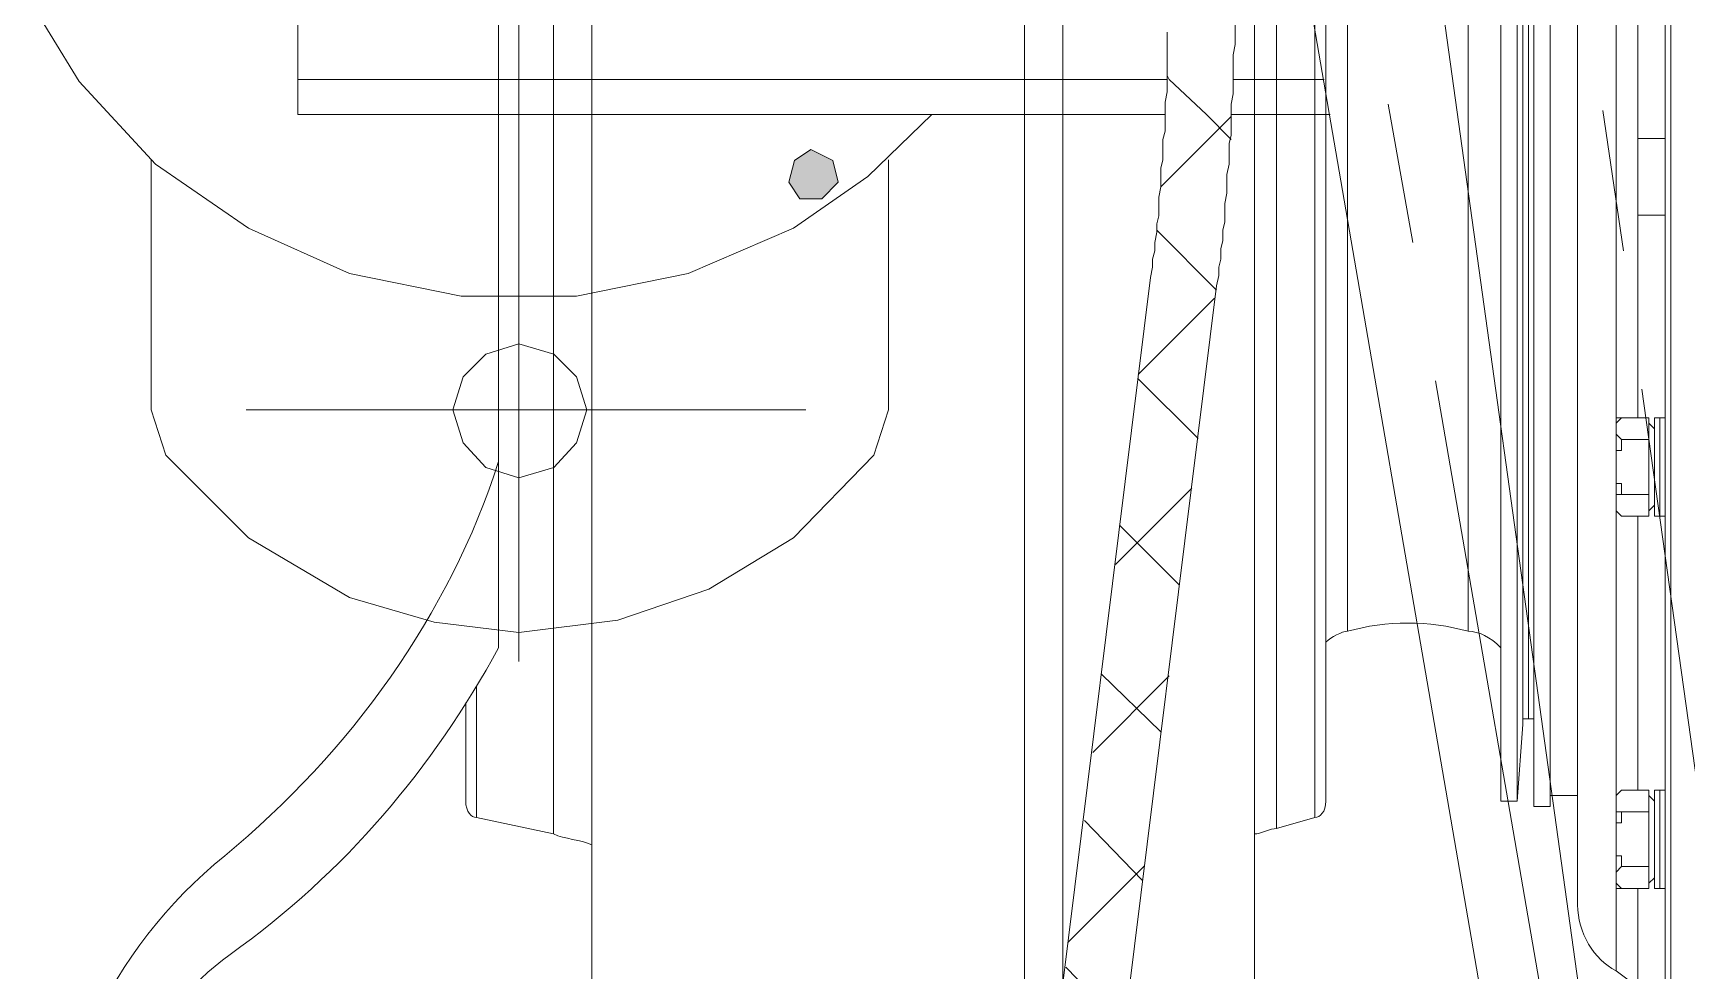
# Model space of a CAD drawing. Header units: millimetres. Extents: x 25083 to 52777, y 24772 to 45779.
# Drawn here: x 49109.8 to 49221.9, y 36820.4 to 36884 of the extents above; entities that cross this region are included whole.
import ezdxf

# ---------------------------------------------------------------- set-up
doc = ezdxf.new("R2010")
doc.units = ezdxf.units.MM
doc.layers.add('小车', color=7, linetype='Continuous')

# ---------------------------------------------------------------- blocks, each defined once
blk = doc.blocks.new('zw$D2F4')
h = blk.add_hatch(color=7)
h.dxf.hatch_style = 2
h.paths.add_polyline_path([(272.58, 995.61), (271.46, 994.87), (271.09, 993.39), (271.83, 992.27), (273.32, 992.27), (274.43, 993.39), (274.06, 994.87)])
at = {"color": 7, "lineweight": 5}
for points in [[(289.66, 871.58), (289.66, 1149.36)], [(287.06, 871.95), (287.06, 1147.5)], [(302.66, 1147.13), (302.66, 840.39)], [(257.72, 841.87), (257.72, 1145.64)], [(330.51, 1061.34), (330.51, 926.17)], [(330.88, 1061.72), (330.88, 925.8)], [(327.17, 1047.6), (327.17, 939.91)], [(324.57, 944.37), (324.57, 1043.52)], [(255.12, 949.19), (255.12, 1038.32)], [(304.14, 949.56), (304.14, 1037.95)], [(306.74, 950.31), (306.74, 1037.21)], [(307.49, 1036.46), (307.49, 951.42)], [(319.37, 1036.46), (319.37, 951.42)], [(320.48, 951.42), (320.48, 1036.46)], [(321.6, 1036.83), (321.6, 951.05)], [(322.71, 951.05), (322.71, 1036.83)], [(322.71, 1035.72), (322.71, 951.79)], [(324.57, 951.79), (324.57, 1035.72)], [(320.85, 956.62), (320.85, 1030.89)], [(320.85, 1030.52), (320.85, 956.99)], [(321.23, 956.99), (321.23, 1030.52)], [(308.97, 962.93), (308.97, 1024.58)], [(317.14, 962.93), (317.14, 1024.58)], [(251.41, 1013.07), (251.41, 961.82)], [(328.65, 977.42), (328.65, 1010.1)], [(328.65, 996.36), (330.51, 996.36)], [(328.65, 991.16), (330.51, 991.16)], [(327.17, 977.05), (327.54, 977.42)], [(327.17, 976.67), (327.17, 977.42), (327.54, 977.42)], [(327.17, 977.05), (327.17, 971.1)], [(327.54, 977.42), (329.4, 977.42)], [(329.4, 970.73), (329.4, 977.42)], [(329.77, 976.67), (329.4, 977.05)], [(329.77, 970.73), (329.77, 977.42)], [(329.77, 977.42), (330.14, 977.42)], [(330.14, 977.42), (330.51, 977.42)], [(330.14, 977.42), (330.14, 977.05)], [(330.14, 977.42), (330.14, 977.05)], [(330.14, 977.05), (330.14, 976.67)], [(330.14, 977.05), (330.14, 976.67)], [(327.54, 975.93), (327.17, 976.3), (327.17, 976.67)], [(327.17, 974.07), (327.17, 975.19), (327.54, 975.19), (327.54, 975.93)], [(327.54, 975.93), (329.4, 975.93)], [(330.14, 976.67), (330.14, 976.3)], [(330.14, 976.67), (330.14, 976.3)], [(330.14, 976.3), (330.14, 975.93)], [(329.77, 974.45), (329.77, 974.07)], [(330.14, 975.19), (330.14, 974.82)], [(330.14, 974.45), (330.14, 973.7)], [(330.14, 974.45), (330.14, 973.7)], [(330.51, 974.45), (330.51, 974.07)], [(327.54, 972.22), (327.54, 972.96), (327.17, 972.96), (327.17, 974.07)], [(329.77, 974.07), (329.77, 973.7)], [(330.14, 973.33), (330.14, 972.96)], [(330.51, 974.07), (330.51, 973.7)], [(327.17, 971.48), (327.17, 972.22), (327.54, 972.22)], [(327.54, 972.22), (329.4, 972.22)], [(330.14, 972.22), (330.14, 971.48)], [(327.17, 971.1), (327.17, 971.48)], [(327.17, 971.1), (327.54, 970.73)], [(327.54, 970.73), (327.17, 971.1)], [(329.77, 971.48), (329.4, 971.1)], [(330.14, 971.48), (330.14, 971.85)], [(330.14, 971.85), (330.14, 971.48)], [(330.14, 971.1), (330.14, 971.48)], [(330.14, 971.48), (330.14, 971.1)], [(330.14, 971.48), (330.14, 971.1)], [(330.14, 971.1), (330.14, 970.73)], [(330.14, 971.1), (330.14, 970.73)], [(327.54, 970.73), (329.4, 970.73)], [(328.65, 952.16), (328.65, 970.73)], [(329.77, 970.73), (330.14, 970.73)], [(330.14, 970.73), (330.51, 970.73)], [(249.92, 950.31), (249.92, 959.22)], [(249.18, 958.11), (249.18, 951.42)], [(320.85, 956.62), (320.48, 951.42)], [(321.23, 956.99), (320.85, 956.99)], [(327.17, 951.79), (327.54, 952.16)], [(327.17, 951.42), (327.17, 951.79), (327.54, 952.16)], [(327.54, 952.16), (329.4, 952.16)], [(329.4, 945.48), (329.4, 952.16)], [(329.77, 945.48), (329.77, 952.16)], [(329.77, 952.16), (330.14, 952.16)], [(330.14, 952.16), (330.14, 951.79)], [(330.14, 952.16), (330.51, 952.16)], [(330.14, 952.16), (330.14, 951.79)], [(330.14, 952.16), (330.14, 951.79)], [(319.37, 951.42), (320.48, 951.42)], [(321.6, 951.05), (322.71, 951.05)], [(322.71, 951.79), (324.57, 951.79)], [(327.17, 951.79), (327.17, 945.85)], [(327.54, 950.68), (327.17, 950.68), (327.17, 951.42)], [(329.77, 951.42), (329.4, 951.79)], [(330.14, 951.79), (330.14, 951.42)], [(330.14, 951.79), (330.14, 951.42)], [(330.14, 951.42), (330.14, 951.05)], [(330.14, 951.42), (330.14, 950.68)], [(330.14, 951.42), (330.14, 950.68)], [(249.92, 950.31), (255.12, 949.19)], [(304.14, 949.56), (306.74, 950.31)], [(327.17, 948.82), (327.17, 949.94), (327.54, 949.94), (327.54, 950.68)], [(327.54, 950.68), (329.4, 950.68)], [(327.54, 946.97), (327.54, 947.71), (327.17, 947.71), (327.17, 948.82)], [(329.77, 949.19), (329.77, 948.82)], [(329.77, 948.82), (329.77, 948.45)], [(330.14, 949.19), (330.14, 948.45)], [(330.14, 949.19), (330.14, 948.45)], [(330.51, 949.19), (330.51, 948.82)], [(330.51, 948.82), (330.51, 948.45)], [(330.14, 947.71), (330.14, 948.08)], [(327.17, 946.22), (327.17, 946.59), (327.54, 946.97)], [(327.54, 946.97), (329.4, 946.97)], [(330.14, 946.59), (330.14, 946.97)], [(330.14, 946.59), (330.14, 946.22)], [(330.14, 946.59), (330.14, 946.22)], [(327.17, 945.85), (327.17, 946.22)], [(327.17, 945.85), (327.54, 945.48)], [(327.54, 945.48), (327.17, 945.48), (327.17, 945.85)], [(327.54, 945.48), (329.4, 945.48)], [(328.65, 938.8), (328.65, 945.48)], [(329.77, 946.22), (329.4, 945.85)], [(329.77, 945.48), (330.14, 945.48)], [(330.14, 946.22), (330.14, 945.85)], [(330.14, 946.22), (330.14, 945.85)], [(330.14, 945.48), (330.14, 945.85)], [(330.14, 945.48), (330.51, 945.48)], [(327.17, 939.91), (328.65, 938.8)]]:
    blk.add_lwpolyline(points, dxfattribs=at)
at = {"color": 7, "lineweight": 0}
blk.add_lwpolyline([(272.58, 995.61), (271.46, 994.87), (271.09, 993.39), (271.83, 992.27), (273.32, 992.27), (274.43, 993.39), (274.06, 994.87)], close=True, dxfattribs=at)
at = {"color": 7, "lineweight": 5}
for points in [[(330.14, 977.42), (330.14, 977.42), (330.14, 977.42), (330.14, 977.42)], [(330.14, 977.42), (330.14, 977.42), (330.14, 977.42), (330.14, 977.42)], [(330.14, 977.42), (330.14, 977.42), (330.14, 977.42), (330.14, 977.42)], [(330.14, 977.42), (330.14, 977.42), (330.14, 977.42), (330.14, 977.42)], [(330.14, 977.42), (330.14, 977.42), (330.14, 977.42), (330.14, 977.42)], [(330.14, 977.42), (330.14, 977.42), (330.14, 977.42), (330.14, 977.42)], [(330.14, 977.05), (330.14, 977.05), (330.14, 977.05), (330.14, 977.05)], [(330.14, 977.05), (330.14, 977.05), (330.14, 977.05), (330.14, 977.05)], [(330.14, 977.05), (330.14, 977.05), (330.14, 977.05), (330.14, 977.05)], [(330.14, 977.05), (330.14, 977.05), (330.14, 977.05), (330.14, 977.05)], [(330.14, 977.05), (330.14, 977.05), (330.14, 977.05), (330.14, 977.05)], [(330.14, 977.05), (330.14, 977.05), (330.14, 977.05), (330.14, 977.05)], [(329.77, 976.3), (329.77, 976.67), (329.77, 976.67), (329.77, 976.67)], [(329.77, 976.3), (329.77, 976.3), (329.77, 976.3), (329.77, 976.3)], [(329.77, 976.3), (329.77, 976.3), (329.77, 976.3), (329.77, 976.3)], [(330.14, 976.67), (330.14, 976.67), (330.14, 976.67), (330.14, 976.67)], [(330.14, 976.67), (330.14, 976.67), (330.14, 976.67), (330.14, 976.67)], [(330.14, 975.56), (330.14, 975.93), (330.14, 975.93), (330.14, 976.3)], [(330.14, 975.56), (330.14, 975.93), (330.14, 975.93), (330.14, 976.3)], [(330.14, 976.3), (330.14, 976.3), (330.14, 976.3), (330.14, 976.3)], [(330.14, 976.3), (330.14, 976.3), (330.14, 976.3), (330.14, 976.3)], [(330.51, 976.67), (330.51, 976.67), (330.51, 976.3), (330.51, 976.3)], [(330.51, 976.3), (330.51, 976.3), (330.51, 976.3), (330.51, 976.3)], [(232.84, 947.71), (241.38, 954.76), (248.07, 964.05), (251.41, 974.45)], [(329.77, 975.19), (329.77, 975.56), (329.77, 975.56), (329.77, 975.56)], [(329.77, 975.19), (329.77, 975.19), (329.77, 975.19), (329.77, 975.19)], [(330.14, 975.19), (330.14, 975.19), (330.14, 975.56), (330.14, 975.56)], [(330.14, 975.19), (330.14, 975.19), (330.14, 975.56), (330.14, 975.56)], [(330.14, 975.56), (330.14, 975.56), (330.14, 975.56), (330.14, 975.56)], [(330.14, 974.45), (330.14, 974.45), (330.14, 974.82), (330.14, 975.19)], [(330.14, 974.82), (330.14, 974.82), (330.14, 974.82), (330.14, 975.19)], [(330.14, 975.19), (330.14, 975.19), (330.14, 975.19), (330.14, 975.19)], [(330.14, 975.19), (330.14, 975.19), (330.14, 975.19), (330.14, 975.19)], [(330.14, 974.45), (330.14, 974.45), (330.14, 974.82), (330.14, 974.82)], [(330.51, 975.56), (330.51, 975.56), (330.51, 975.56), (330.51, 975.19)], [(330.51, 975.19), (330.51, 975.19), (330.51, 975.19), (330.51, 975.19)], [(330.14, 973.7), (330.14, 973.7), (330.14, 973.33), (330.14, 973.33)], [(330.14, 973.7), (330.14, 973.7), (330.14, 973.33), (330.14, 973.33)], [(330.14, 973.33), (330.14, 973.33), (330.14, 973.33), (330.14, 973.33)], [(330.14, 973.33), (330.14, 972.96), (330.14, 972.96), (330.14, 972.59)], [(330.14, 973.33), (330.14, 973.33), (330.14, 973.33), (330.14, 973.33)], [(329.77, 972.96), (329.77, 972.96), (329.77, 972.96), (329.77, 972.96)], [(329.77, 972.59), (329.77, 972.59), (329.77, 972.96), (329.77, 972.96)], [(330.14, 972.96), (330.14, 972.96), (330.14, 972.96), (330.14, 972.96)], [(330.14, 972.96), (330.14, 972.96), (330.14, 972.59), (330.14, 972.59)], [(330.14, 972.59), (330.14, 972.59), (330.14, 972.59), (330.14, 972.59)], [(330.14, 972.59), (330.14, 972.59), (330.14, 972.22), (330.14, 972.22)], [(330.14, 972.59), (330.14, 972.22), (330.14, 972.22), (330.14, 972.22)], [(330.14, 972.22), (330.14, 972.22), (330.14, 972.22), (330.14, 972.22)], [(330.14, 972.22), (330.14, 972.22), (330.14, 972.22), (330.14, 971.85)], [(330.51, 972.96), (330.51, 972.96), (330.51, 972.59), (330.51, 972.59)], [(330.51, 972.96), (330.51, 972.96), (330.51, 972.96), (330.51, 972.96)], [(329.77, 971.85), (329.77, 971.85), (329.77, 971.85), (329.77, 971.85)], [(329.77, 971.48), (329.77, 971.85), (329.77, 971.85), (329.77, 971.85)], [(330.14, 971.48), (330.14, 971.48), (330.14, 971.48), (330.14, 971.48)], [(330.14, 971.48), (330.14, 971.48), (330.14, 971.48), (330.14, 971.48)], [(330.14, 971.1), (330.14, 971.1), (330.14, 971.1), (330.14, 971.1)], [(330.14, 971.1), (330.14, 971.1), (330.14, 971.1), (330.14, 971.1)], [(330.14, 971.1), (330.14, 971.1), (330.14, 971.1), (330.14, 971.1)], [(330.14, 971.1), (330.14, 971.1), (330.14, 971.1), (330.14, 971.1)], [(330.14, 971.1), (330.14, 971.1), (330.14, 971.1), (330.14, 971.1)], [(330.14, 971.1), (330.14, 971.1), (330.14, 971.1), (330.14, 971.1)], [(330.14, 971.1), (330.14, 971.1), (330.14, 971.1), (330.14, 971.1)], [(330.14, 971.1), (330.14, 971.1), (330.14, 971.1), (330.14, 971.1)], [(330.51, 971.85), (330.51, 971.85), (330.51, 971.85), (330.51, 971.85)], [(330.51, 971.85), (330.51, 971.85), (330.51, 971.85), (330.51, 971.48)], [(330.14, 970.73), (330.14, 970.73), (330.14, 970.73), (330.14, 970.73)], [(330.14, 970.73), (330.14, 970.73), (330.14, 970.73), (330.14, 970.73)], [(330.14, 970.73), (330.14, 970.73), (330.14, 970.73), (330.14, 970.73)], [(330.14, 970.73), (330.14, 970.73), (330.14, 970.73), (330.14, 970.73)], [(330.14, 970.73), (330.14, 970.73), (330.14, 970.73), (330.14, 970.73)], [(330.14, 970.73), (330.14, 970.73), (330.14, 970.73), (330.14, 970.73)], [(308.97, 962.93), (311.57, 963.68), (314.54, 963.68), (317.14, 962.93)], [(308.97, 962.93), (308.6, 962.93), (307.86, 962.56), (307.49, 962.19)], [(319.37, 961.82), (318.63, 962.56), (317.88, 962.93), (317.14, 962.93)], [(233.21, 941.02), (241.01, 946.59), (246.95, 953.65), (251.41, 961.82)], [(320.85, 956.99), (320.85, 956.99), (320.85, 956.99), (320.85, 956.62)], [(321.6, 956.99), (321.6, 956.99), (321.23, 956.99), (321.23, 956.99)], [(330.14, 952.16), (330.14, 952.16), (330.14, 952.16), (330.14, 952.16)], [(330.14, 952.16), (330.14, 952.16), (330.14, 952.16), (330.14, 952.16)], [(330.14, 952.16), (330.14, 952.16), (330.14, 952.16), (330.14, 952.16)], [(249.18, 951.42), (249.18, 950.68), (249.55, 950.31), (249.92, 950.31)], [(306.74, 950.31), (307.11, 950.31), (307.49, 950.68), (307.49, 951.42)], [(322.71, 951.79), (322.71, 951.79), (322.71, 951.79), (322.71, 951.79)], [(324.57, 951.79), (324.57, 951.79), (324.57, 951.79), (324.57, 951.79)], [(329.77, 951.05), (329.77, 951.05), (329.77, 951.05), (329.77, 951.05)], [(329.77, 951.05), (329.77, 951.05), (329.77, 951.05), (329.77, 951.05)], [(329.77, 951.05), (329.77, 951.05), (329.77, 951.05), (329.77, 951.05)], [(330.14, 951.42), (330.14, 951.79), (330.14, 951.79), (330.14, 951.79)], [(330.14, 951.79), (330.14, 951.79), (330.14, 951.79), (330.14, 951.79)], [(330.14, 951.79), (330.14, 951.79), (330.14, 951.79), (330.14, 951.79)], [(330.14, 951.79), (330.14, 951.79), (330.14, 951.79), (330.14, 951.79)], [(330.14, 951.79), (330.14, 951.79), (330.14, 951.79), (330.14, 951.79)], [(330.14, 951.79), (330.14, 951.79), (330.14, 951.79), (330.14, 951.79)], [(330.14, 951.79), (330.14, 951.79), (330.14, 951.79), (330.14, 951.79)], [(330.14, 951.79), (330.14, 951.79), (330.14, 951.79), (330.14, 951.79)], [(330.14, 951.79), (330.14, 951.79), (330.14, 951.79), (330.14, 951.79)], [(330.14, 951.42), (330.14, 951.42), (330.14, 951.42), (330.14, 951.42)], [(330.14, 951.42), (330.14, 951.42), (330.14, 951.42), (330.14, 951.42)], [(330.51, 951.05), (330.51, 951.05), (330.51, 951.05), (330.51, 951.05)], [(330.51, 951.05), (330.51, 951.05), (330.51, 951.05), (330.51, 951.05)], [(329.77, 949.94), (329.77, 949.94), (329.77, 950.31), (329.77, 950.31)], [(329.77, 949.94), (329.77, 949.94), (329.77, 949.94), (329.77, 949.94)], [(330.14, 950.68), (330.14, 950.68), (330.14, 950.68), (330.14, 950.68)], [(330.14, 950.31), (330.14, 950.31), (330.14, 950.68), (330.14, 950.68)], [(330.14, 950.31), (330.14, 950.68), (330.14, 950.68), (330.14, 950.68)], [(330.14, 950.68), (330.14, 950.68), (330.14, 950.68), (330.14, 950.68)], [(330.14, 949.56), (330.14, 949.94), (330.14, 949.94), (330.14, 950.31)], [(330.14, 949.94), (330.14, 949.94), (330.14, 950.31), (330.14, 950.31)], [(330.14, 950.31), (330.14, 950.31), (330.14, 950.31), (330.14, 950.31)], [(330.14, 949.56), (330.14, 949.94), (330.14, 949.94), (330.14, 949.94)], [(330.51, 950.31), (330.51, 950.31), (330.51, 949.94), (330.51, 949.94)], [(330.51, 949.94), (330.51, 949.94), (330.51, 949.94), (330.51, 949.94)], [(257.72, 948.45), (256.98, 948.82), (255.87, 948.82), (255.12, 949.19)], [(304.14, 949.56), (303.77, 949.56), (303.03, 949.19), (302.66, 949.19)], [(330.14, 949.19), (330.14, 949.19), (330.14, 949.19), (330.14, 949.56)], [(330.14, 949.19), (330.14, 949.19), (330.14, 949.56), (330.14, 949.56)], [(330.14, 949.56), (330.14, 949.56), (330.14, 949.56), (330.14, 949.56)], [(330.14, 949.56), (330.14, 949.56), (330.14, 949.56), (330.14, 949.56)], [(232.84, 947.71), (225.04, 941.4), (220.59, 931.74), (220.59, 921.71)], [(329.77, 947.71), (329.77, 947.71), (329.77, 947.71), (329.77, 947.71)], [(329.77, 947.34), (329.77, 947.34), (329.77, 947.34), (329.77, 947.71)], [(330.14, 948.45), (330.14, 948.45), (330.14, 948.08), (330.14, 948.08)], [(330.14, 948.45), (330.14, 948.08), (330.14, 948.08), (330.14, 947.71)], [(330.14, 948.08), (330.14, 948.08), (330.14, 947.71), (330.14, 947.71)], [(330.14, 947.71), (330.14, 947.71), (330.14, 947.71), (330.14, 947.71)], [(330.14, 947.71), (330.14, 947.71), (330.14, 947.34), (330.14, 947.34)], [(330.14, 947.71), (330.14, 947.34), (330.14, 947.34), (330.14, 947.34)], [(330.14, 947.71), (330.14, 947.71), (330.14, 947.71), (330.14, 947.71)], [(330.51, 947.71), (330.51, 947.34), (330.51, 947.34), (330.51, 947.34)], [(330.51, 947.71), (330.51, 947.71), (330.51, 947.71), (330.51, 947.71)], [(329.77, 946.22), (329.77, 946.22), (329.77, 946.59), (329.77, 946.59)], [(329.77, 946.59), (329.77, 946.59), (329.77, 946.59), (329.77, 946.59)], [(330.14, 947.34), (330.14, 947.34), (330.14, 947.34), (330.14, 947.34)], [(330.14, 947.34), (330.14, 946.97), (330.14, 946.97), (330.14, 946.59)], [(330.14, 947.34), (330.14, 946.97), (330.14, 946.97), (330.14, 946.59)], [(330.14, 946.59), (330.14, 946.59), (330.14, 946.59), (330.14, 946.59)], [(330.14, 946.59), (330.14, 946.59), (330.14, 946.59), (330.14, 946.59)], [(330.51, 946.59), (330.51, 946.59), (330.51, 946.22), (330.51, 946.22)], [(330.51, 946.59), (330.51, 946.59), (330.51, 946.59), (330.51, 946.59)], [(330.14, 946.22), (330.14, 946.22), (330.14, 946.22), (330.14, 946.22)], [(330.14, 946.22), (330.14, 946.22), (330.14, 946.22), (330.14, 946.22)], [(330.14, 945.85), (330.14, 945.85), (330.14, 945.85), (330.14, 945.85)], [(330.14, 945.85), (330.14, 945.85), (330.14, 945.85), (330.14, 945.85)], [(330.14, 945.85), (330.14, 945.85), (330.14, 945.85), (330.14, 945.85)], [(330.14, 945.85), (330.14, 945.85), (330.14, 945.85), (330.14, 945.85)], [(330.14, 945.85), (330.14, 945.85), (330.14, 945.85), (330.14, 945.48)], [(330.14, 945.85), (330.14, 945.48), (330.14, 945.48), (330.14, 945.48)], [(330.14, 945.48), (330.14, 945.48), (330.14, 945.48), (330.14, 945.48)], [(330.14, 945.48), (330.14, 945.48), (330.14, 945.48), (330.14, 945.48)], [(330.14, 945.48), (330.14, 945.48), (330.14, 945.48), (330.14, 945.48)], [(330.14, 945.48), (330.14, 945.48), (330.14, 945.48), (330.14, 945.48)], [(330.14, 945.48), (330.14, 945.48), (330.14, 945.48), (330.14, 945.48)], [(330.14, 945.48), (330.14, 945.48), (330.14, 945.48), (330.14, 945.48)], [(330.14, 945.48), (330.14, 945.48), (330.14, 945.48), (330.14, 945.48)], [(330.14, 945.48), (330.14, 945.48), (330.14, 945.48), (330.14, 945.48)], [(324.57, 944.37), (324.57, 942.51), (325.68, 940.65), (327.17, 939.91)], [(233.21, 941.02), (227.64, 936.94), (223.93, 930.25), (223.19, 922.83)]]:
    blk.add_open_spline(points, degree=3, dxfattribs=at)
blk = doc.blocks.new('A$C1A4175F5')
at = {"layer": '小车', "color": 1, "lineweight": 0}
for points in [[(1035.754, 310.488), (1082.929, 303.909)], [(1092.308, 302.649), (1101.827, 301.249)], [(1036.454, 298.029), (1083.489, 289.91)], [(1092.868, 288.37), (1102.247, 286.691)], [(1081.529, 209.279), (1081.529, 247.215)], [(1064.451, 227.757), (1112.186, 227.757)]]:
    blk.add_lwpolyline(points, dxfattribs=at)
at = {"layer": '小车', "color": 7, "lineweight": 0}
for points in [[(992.358, 306.569), (1122.405, 288.51)], [(992.358, 301.529), (1122.405, 279.131)], [(1101.547, 276.052), (1101.547, 282.771)], [(1103.927, 276.192), (1103.927, 282.351)], [(1089.928, 275.072), (1090.628, 275.212), (1091.188, 275.212), (1091.748, 275.352), (1092.448, 275.352), (1093.008, 275.492), (1093.708, 275.492), (1094.268, 275.632), (1094.968, 275.632), (1095.528, 275.632), (1096.228, 275.772), (1096.928, 275.772), (1097.488, 275.772), (1098.188, 275.912), (1098.887, 275.912), (1099.587, 275.912), (1100.147, 276.052), (1100.847, 276.052), (1101.547, 276.052), (1102.247, 276.052), (1102.947, 276.192), (1103.647, 276.192), (1104.347, 276.192), (1105.047, 276.192), (1105.607, 276.192)], [(1105.607, 276.192), (1106.307, 276.332), (1107.007, 276.332), (1107.707, 276.332), (1108.406, 276.332), (1109.106, 276.332), (1109.806, 276.332), (1110.506, 276.332), (1111.206, 276.332)], [(1034.774, 268.212), (1089.928, 275.072)], [(1090.488, 270.592), (1091.188, 270.732), (1091.748, 270.732), (1092.308, 270.872), (1092.868, 270.872), (1093.568, 271.012), (1094.128, 271.012), (1094.688, 271.152), (1095.388, 271.152), (1095.948, 271.152), (1096.648, 271.292), (1097.208, 271.292), (1097.908, 271.292), (1098.468, 271.432), (1099.167, 271.432), (1099.867, 271.432), (1100.427, 271.572), (1101.127, 271.572), (1101.827, 271.572), (1102.387, 271.572), (1103.087, 271.712), (1103.787, 271.712), (1104.487, 271.712), (1105.187, 271.712), (1105.747, 271.712), (1106.447, 271.712), (1107.147, 271.712)], [(1101.547, 212.778), (1101.547, 271.572)], [(1103.927, 212.778), (1103.927, 271.712)], [(1035.334, 263.733), (1090.488, 270.592)], [(1101.547, 255.754), (1097.348, 251.414), (1093.848, 246.375)], [(1081.529, 252.814), (1078.45, 251.834)], [(1081.529, 252.814), (1098.468, 252.814)], [(1078.45, 251.834), (1072.85, 246.375)], [(1072.85, 246.375), (1069.35, 240.635), (1067.251, 234.476), (1066.411, 227.757)], [(1093.848, 246.375), (1090.768, 239.235), (1089.228, 231.676), (1089.228, 223.837), (1090.768, 216.278)], [(1066.411, 227.757), (1067.111, 222.017), (1068.791, 216.278)], [(1068.791, 216.278), (1072.85, 209.418), (1078.45, 203.819)], [(1090.768, 216.278), (1093.848, 209.418), (1098.188, 203.119), (1103.787, 197.94), (1110.226, 194.02), (1117.366, 191.36), (1124.925, 190.38)], [(1101.547, 212.778), (1151.522, 212.778)], [(1078.45, 203.819), (1081.529, 202.839)], [(1098.468, 202.839), (1081.529, 202.839)]]:
    blk.add_lwpolyline(points, dxfattribs=at)
at = {"layer": '小车', "color": 3, "lineweight": 0}
for points in [[(1096.648, 271.292), (1101.407, 276.052)], [(1099.867, 276.052), (1101.547, 274.372), (1103.927, 271.852)], [(1083.909, 269.752), (1089.088, 274.932)], [(1093.708, 271.012), (1089.648, 275.072)], [(1083.629, 269.752), (1079.569, 273.812)], [(1073.69, 268.492), (1069.63, 272.552)], [(1071.03, 268.212), (1076.21, 273.392)], [(1058.292, 266.673), (1063.471, 271.852)], [(1104.207, 271.712), (1103.927, 271.852)], [(1063.611, 267.233), (1059.691, 271.292)], [(1045.413, 264.993), (1050.592, 270.172)], [(1053.672, 266.113), (1049.613, 270.032)], [(1043.733, 264.853), (1039.674, 268.772)]]:
    blk.add_lwpolyline(points, dxfattribs=at)
at = {"layer": '小车', "color": 7, "lineweight": 0}
blk.add_lwpolyline([(1086.009, 227.757), (1085.309, 230.136), (1083.769, 231.676), (1081.529, 232.376), (1079.289, 231.676), (1077.61, 230.136), (1076.91, 227.757), (1077.61, 225.517), (1079.289, 223.977), (1081.529, 223.277), (1083.769, 223.977), (1085.309, 225.517), (1086.009, 227.757)], close=True, dxfattribs=at)

msp = doc.modelspace()

# ---------------------------------------------------------------- block references
msp.add_blockref('zw$D2F4', (48889.923, 35880.503))
at = {"layer": '小车', "ltscale": 10, "xscale": -1, "rotation": 270}
msp.add_blockref('A$C1A4175F5', (48914.945, 35776.933), dxfattribs=at)

doc.saveas('drawing.dxf')
